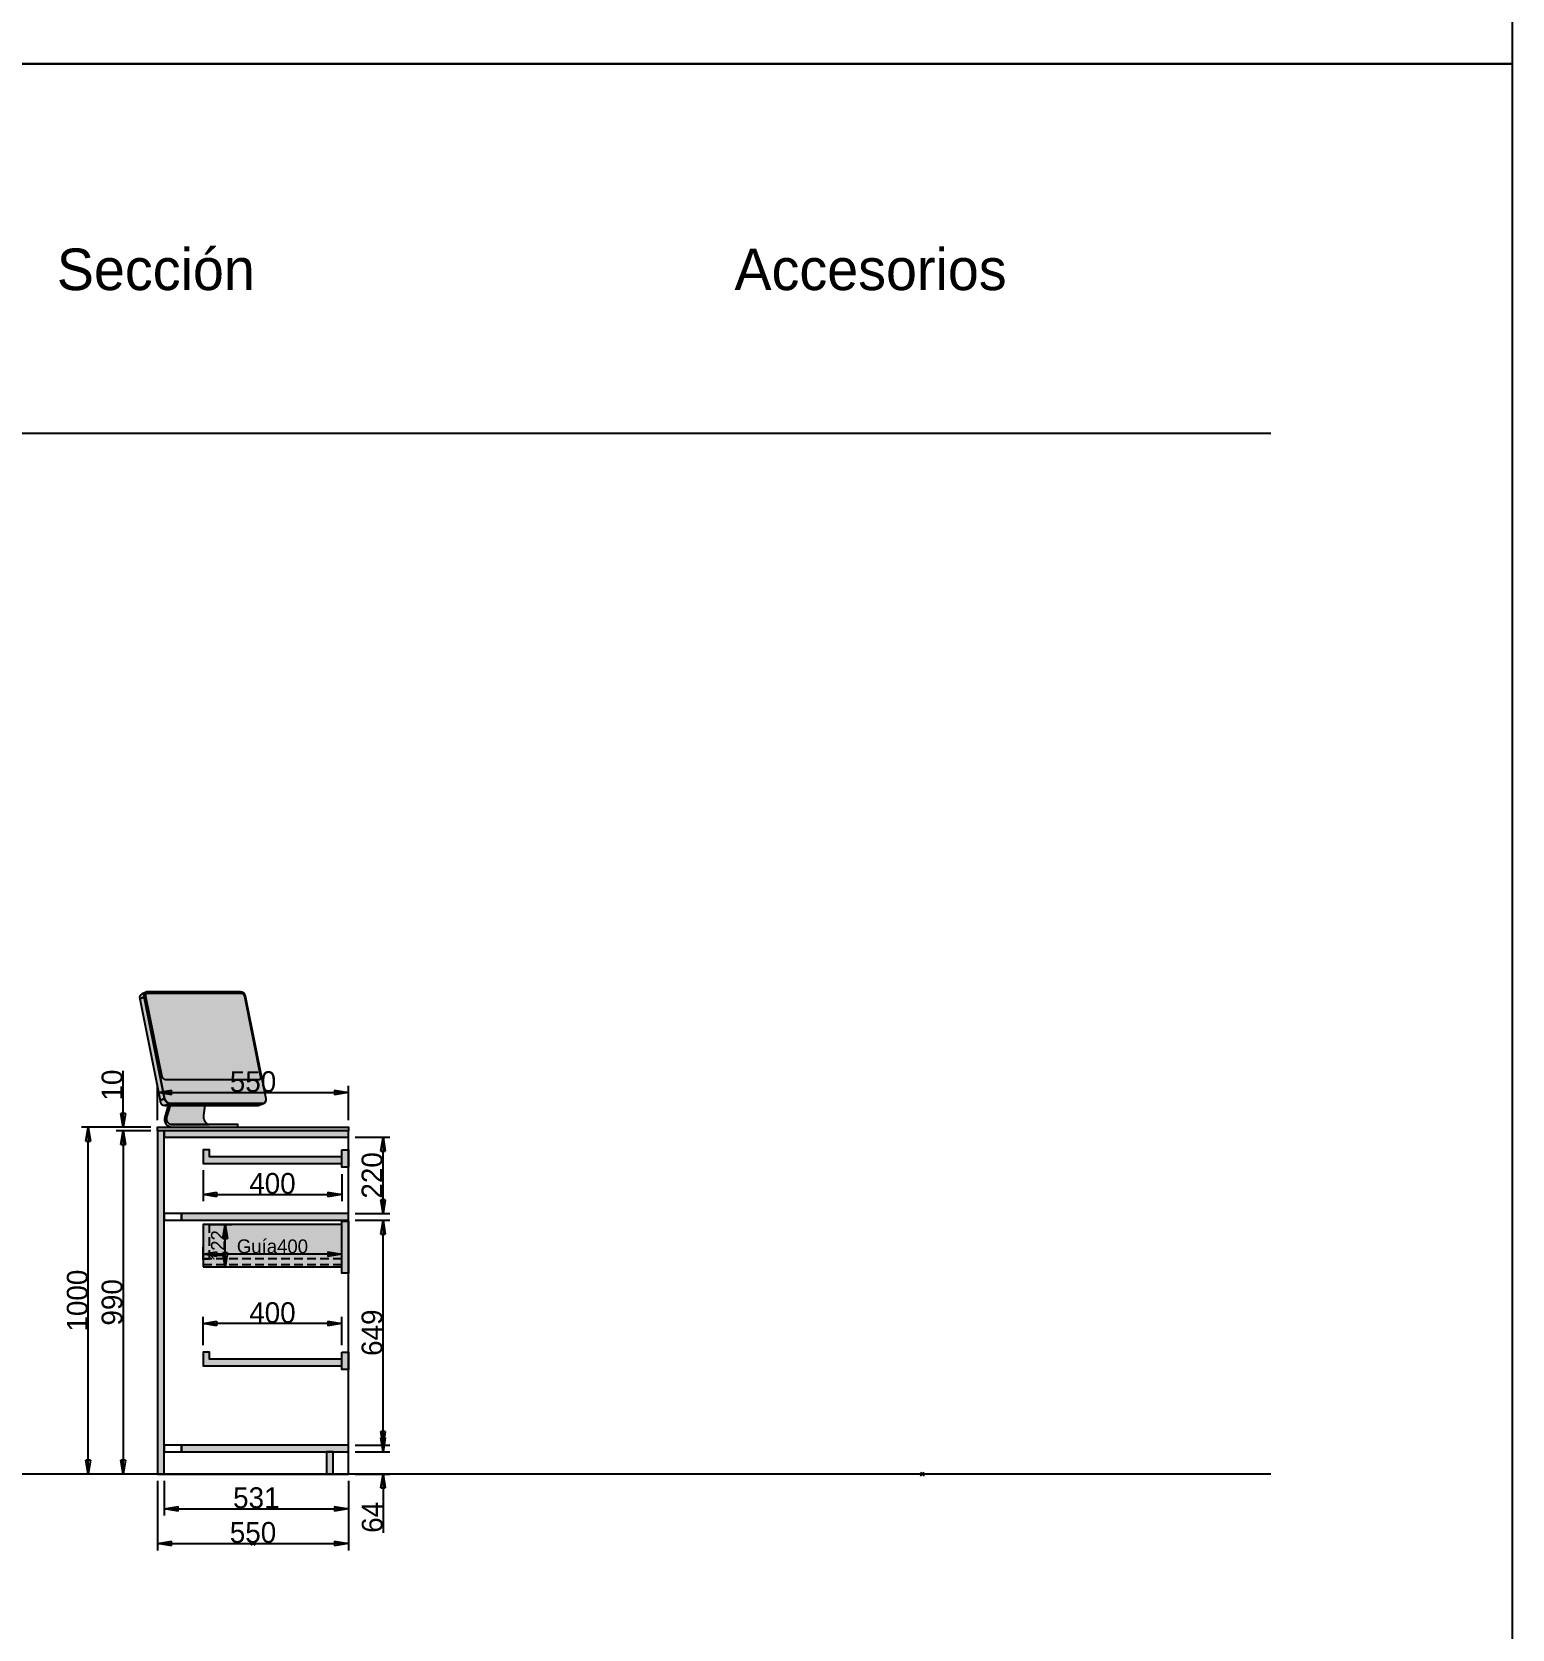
# Model space of a CAD drawing. Header units: millimetres. Extents: x -61063 to 17762, y -100319 to 2880.
# Drawn here: x 1215 to 5482, y -48878 to -44274 of the extents above; entities that cross this region are included whole.
import ezdxf

# ---------------------------------------------------------------- set-up
doc = ezdxf.new("R2010")
doc.units = ezdxf.units.MM
doc.header["$PDMODE"] = 35
doc.header["$PDSIZE"] = 5
doc.linetypes.add('Discontinua JB', pattern=[0.75, 0.5, -0.25])
doc.layers.add('1001 concep color Blau Fosc', color=7, linetype='Continuous', true_color=0x003e84)
for name, color, linetype in [('Cotas bloques dinámicos PM espacio', 10, 'Continuous'), ('Imac JB', 8, 'Continuous'), ('Linea Capa Color 0000 JB', 7, 'Continuous'), ('Linea Capa Color 0008 Gris JB', 8, 'Continuous'), ('Linea Capa Color 0012 Vermell JB', 12, 'Continuous'), ('Linea Capa Color 0140 Blau Vidre JB', 140, 'Continuous'), ('Linea Capa Color 0202 Lila Parets JB', 202, 'Continuous')]:
    doc.layers.add(name, color=color, linetype=linetype)
doc.styles.add('Jordi Ava', font='Avant Garde MEdium BT.ttf')
doc.dimstyles.new('Jordi Ava 2015', dxfattribs={"dimtxt": 60, "dimasz": 40, "dimexe": 20, "dimexo": 20, "dimgap": 0.09, "dimtad": 1, "dimdec": 0, "dimzin": 0, "dimdsep": 46, "dimtxsty": 'Jordi Ava', "dimblk": 'CLOSED', "dimcen": 1.5, "dimclrd": 7, "dimclre": 7, "dimclrt": 256, "dimadec": 0, "dimazin": 0, "dimtfac": 0.05, "dimtdec": 0, "dimtofl": 0, "dimtmove": 0, "dimatfit": 3, "dimldrblk": 'CLOSED', "dimfxl": 90, "dimtolj": 1, "dimtzin": 0, "dimlwd": -1, "dimlwe": -1, "dimarcsym": 0})

# ---------------------------------------------------------------- blocks, each defined once
blk = doc.blocks.new('PM202309291349')
at = {"layer": 'Linea Capa Color 0012 Vermell JB', "ltscale": 50}
for p in [(6202.798991319258, -4066.439621596423), (4272.798991315562, -4266.439621596437)]:
    blk.add_point(p, dxfattribs=at)
at = {"layer": 'Linea Capa Color 0202 Lila Parets JB', "ltscale": 10}
for p, q in [((7207.793757305728, -1066.439621596423), (639.2859613718465, -1066.439621596423)), ((7207.793757305728, -4066.439621596423), (1339.285961371846, -4066.439621596423))]:
    blk.add_line(p, q, dxfattribs=at)
blk.add_lwpolyline([(0, 0), (7902.946693237289, 0), (7902.946693237289, -7171.579046244151), (0, -7171.579046244151)], close=True, dxfattribs=at)
at = {"layer": '1001 concep color Blau Fosc', "ltscale": 10, "char_height": 120, "width": 2264.786113611583, "attachment_point": 1, "style": 'Jordi Ava'}
for s, insert in [('Sección', (3707.127418577555, -532.8771786118159)), ('Accesorios', (5660.874986434123, -532.8771786118159))]:
    blk.add_mtext(s, dxfattribs=dict(at, insert=insert))
blk = doc.blocks.new('PM202401301554')
at = {"layer": 'Imac JB'}
h = blk.add_hatch(color=255, dxfattribs=at)
h.dxf.hatch_style = 1
edge = h.paths.add_edge_path()
edge.add_arc((102.0951007031254, 374.9719672820211), 15.12562351056433, 11.32823824155253, 89.99999992500574)
edge.add_line((102.0951007229232, 390.0975907925895), (-165.4855432588229, 390.0975911428832))
edge.add_arc((-165.4855432724435, 379.6987249793747), 10.3988661635085, 89.99999992495313, 113.5023683410003)
edge.add_line((-169.632475659273, 389.2349385500565), (-181.6898190152569, 384.1091636862839))
edge.add_arc((-177.1036523990042, 373.4044690030423), 11.64574654083845, 113.1915375135548, 195.204024454174)
edge.add_line((-188.3417754036855, 370.350290909817), (-129.591216710367, 77.08475372935936))
edge.add_line((-129.591216710367, 77.08475372935936), (-128.8737102451414, 73.50317214730603))
edge.add_arc((-115.8966328282258, 76.10289987456053), 13.2349205717479, 191.3282382416213, 270.0000000750927)
edge.add_line((-115.89663281088, 62.86797930281318), (-106.0286667223409, 62.86797931574984))
edge.add_line((-106.0286667223409, 62.86797931574984), (-116.1677406630479, 29.23748928916757))
edge.add_arc((-94.44505698411376, 22.68843526593992), 22.68843526588348, 163.2227511791277, 269.9999999999633)
edge.add_line((-94.44505698412831, 7.275957614183426e-11), (94.44505698412104, -7.275957614183426e-11))
edge.add_line((94.44505698412104, -7.275957614183426e-11), (94.453428424109, 7.416991040139692))
edge.add_line((94.453428424109, 7.416991040139692), (11.77226739558682, 7.411722946519149))
edge.add_arc((19.39985217872891, 29.39882652694359), 23.27257556611073, 166.597307334174, 250.8677384246463, ccw=False)
edge.add_line((-3.23889446456451, 34.79326105717337), (0.6823966665760963, 62.86797945568105))
edge.add_line((0.6823966665760963, 62.86797945568105), (153.5410524442123, 62.86797965611913))
edge.add_line((153.5410524442123, 62.86797965611913), (168.1823231558737, 68.82652525442245))
edge.add_arc((165.0955925009184, 79.74272274106625), 11.34421763294628, 285.789104863774, 371.3282382414895)
edge.add_line((176.2188017154258, 81.97106079297373), (116.9260463224564, 377.9430846845789))
for points in [[(-169.6324756588874, 389.2349385502166), (-181.6898190152497, 384.1091636862839, 0.3739467816895126), (-188.3417754036855, 370.350290909817), (-175.3261753901024, 375.8808163638168), (-175.6818183857176, 377.6560817651625, -0.3532637393585088)], [(116.9260463224564, 377.9430846845789, 0.3574206842433875), (102.0951007229232, 390.0975907925895), (-165.485543258801, 390.0975911428832, 0.4733825874425286), (-175.6818183857176, 377.6560817651625), (-116.4668452653204, 82.07232413245947, 0.3574206849831053), (-99.7820314212513, 68.39850476085849), (165.0955925157905, 68.39850510812539, 0.473382586641783), (176.2188017154258, 81.97106079297373)], [(114.4912842169651, 376.5884442441893, 0.3574206842438632), (103.3680750173007, 385.7043238252372), (-164.7479236288636, 385.704324176244, 0.4733825874435212), (-171.2364623459871, 377.7870000267576), (-124.9171215574534, 146.5744522598106, 0.35742068424324), (-113.7939123578035, 137.4585726787918), (155.4756054955214, 137.4585723260534, 0.4733825874433472), (161.0372101102039, 144.2448501684703)], [(-99.7820314212513, 68.39850476085849, -0.3574206849830955), (-116.4668452653204, 82.07232413245947), (-116.5756166978463, 82.61527918335923), (-129.591216710367, 77.08475372935936), (-128.8737102451487, 73.50317214732058, 0.3574206849821849), (-115.8966328108654, 62.86797930281318)], [(94.453428424109, 7.416991040139692), (-94.48311230094987, 7.404952803452034, -0.5028431840378749), (-110.7762092684206, 29.33306973570143), (-100.6659513557825, 62.86797932277841), (-106.0286667223481, 62.86797931573528), (-116.1677406630479, 29.23748928916757, 0.502823227602509), (-94.44505698412831, 7.275957614183426e-11), (94.44505698412104, -7.275957614183426e-11)], [(168.1823231558956, 68.826525254437, -0.06900216765191822), (165.0955925157905, 68.39850510812539), (-99.7820314212513, 68.39850476085849), (-115.8966328108654, 62.86797930281318), (153.5410524442123, 62.86797965611913)], [(-3.23889446456451, 34.79326105717337), (0.6823966665760963, 62.8679794556665), (-100.6659513557825, 62.86797932277841), (-110.7762092684206, 29.33306973570143, 0.5028431840378746), (-94.48311230094987, 7.404952803452034), (11.77226739558682, 7.411722946519149, -0.3852184990797637)]]:
    blk.add_lwpolyline(points, format="xyb", close=True, dxfattribs=at)
blk.add_lwpolyline([(-175.3261753901024, 375.8808163638168), (-188.3417754036855, 370.350290909817), (-129.591216710367, 77.08475372935936), (-116.5756166978463, 82.61527918335923)], close=True, dxfattribs=at)
at = {"layer": 'Linea Capa Color 0000 JB'}
blk.add_lwpolyline([(116.9260463224564, 377.9430846845789, 0.3574206842433946), (102.0951007229232, 390.0975907925895), (-165.4855432588229, 390.0975911428832, 0.1029094188702124), (-169.632475659273, 389.2349385500565), (-181.6898190152569, 384.1091636862839, 0.3739467816894111), (-188.3417754036855, 370.350290909817), (-129.591216710367, 77.08475372935936), (-128.8737102451414, 73.50317214730603, 0.3574206849815365), (-115.89663281088, 62.86797930281318), (-106.0286667223409, 62.86797931574984), (-116.1677406630479, 29.23748928916757, 0.5028232276026338), (-94.44505698412831, 7.275957614183426e-11), (94.44505698412104, -7.275957614183426e-11), (94.453428424109, 7.416991040139692), (11.77226739558682, 7.411722946519149, -0.3852184990796441), (-3.23889446456451, 34.79326105717337), (0.6823966665760963, 62.86797945568105), (153.5410524442123, 62.86797965611913), (168.1823231558737, 68.82652525442245, 0.3915893772987654), (176.2188017154258, 81.97106079297373)], format="xyb", close=True, dxfattribs=at)
blk = doc.blocks.new('_Closed')
at = {"color": 0, "linetype": 'ByBlock', "lineweight": -2}
for p, q in [((-1, 0.1666666666666667), (0, 0)), ((-1, 0.1666666666666667), (-1, -0.1666666666666667)), ((0, 0), (-1, -0.1666666666666667)), ((0, 0), (-1, 0))]:
    blk.add_line(p, q, dxfattribs=at)
blk = doc.blocks.new('*D4023')
at = {"layer": 'Cotas bloques dinámicos PM espacio', "color": 8, "transparency": 16777216}
for p, q in [((-400, 20), (-400, 56.44551766338009)), ((1.224646799147353e-15, 20), (3.456291126633691e-15, 56.44551766338009)), ((-40, 36.44551766338009), (-360, 36.44551766338009))]:
    blk.add_line(p, q, dxfattribs=at)
at = {"layer": 'Defpoints', "color": 0, "transparency": 16777216}
for p in [(-400, 36.44551766338009), (-400, 0), (0, 0)]:
    blk.add_point(p, dxfattribs=at)
at = {"layer": 'Cotas bloques dinámicos PM espacio', "color": 8, "transparency": 16777216, "xscale": 40, "yscale": 40, "zscale": 40, "rotation": 180}
blk.add_blockref('_Closed', (-400, 36.44551766338009), dxfattribs=at)
at = {"layer": 'Cotas bloques dinámicos PM espacio', "color": 8, "transparency": 16777216, "xscale": 40, "yscale": 40, "zscale": 40}
blk.add_blockref('_Closed', (2.231644327486337e-15, 36.44551766338009), dxfattribs=at)
at = {"layer": 'Cotas bloques dinámicos PM espacio', "color": 8, "transparency": 16777216, "insert": (-200, 58.76079238865482), "char_height": 40, "attachment_point": 5, "style": 'Jordi Ava'}
blk.add_mtext('\\A1;Guía400', dxfattribs=at)
blk = doc.blocks.new('*D4024')
at = {"layer": 'Cotas bloques dinámicos PM espacio', "color": 8, "transparency": 16777216}
for p, q in [((-380.0000000000002, 122.0000000000001), (-316.6592173396932, 122.0000000000001)), ((-336.6592173396932, 40.00000000000001), (-336.6592173396932, 82.00000000000006)), ((-380.0000000000002, 3.216245299353275e-15), (-316.6592173396932, 1.340222002378174e-14))]:
    blk.add_line(p, q, dxfattribs=at)
at = {"layer": 'Defpoints', "color": 0, "transparency": 16777216}
for p in [(-400.0000000000002, 122.0000000000001), (-336.6592173396932, 122.0000000000001), (-400.0000000000002, 0)]:
    blk.add_point(p, dxfattribs=at)
at = {"layer": 'Cotas bloques dinámicos PM espacio', "color": 8, "transparency": 16777216, "xscale": 40, "yscale": 40, "zscale": 40}
for p, rotation in [((-336.6592173396932, 122.0000000000001), 90), ((-336.6592173396932, 1.018597472442846e-14), 270)]:
    blk.add_blockref('_Closed', p, dxfattribs=dict(at, rotation=rotation))
at = {"layer": 'Cotas bloques dinámicos PM espacio', "color": 8, "transparency": 16777216, "insert": (-357.1200964605723, 61.00000000000012), "char_height": 40, "attachment_point": 5, "rotation": 90, "style": 'Jordi Ava'}
blk.add_mtext('\\A1;122', dxfattribs=at)
blk = doc.blocks.new('*D4012')
at = {"layer": 'Cotas bloques dinámicos PM espacio', "color": 7, "ltscale": 10, "transparency": 16777216}
for p, q in [((161819.6660691202, 265074.8938785369), (161819.6660691202, 264974.8938785369)), ((162350.6660691202, 265074.8938785369), (162350.6660691202, 264974.8938785369)), ((161859.6660691202, 264994.8938785369), (162310.6660691202, 264994.8938785369))]:
    blk.add_line(p, q, dxfattribs=at)
at = {"layer": 'Defpoints', "color": 0, "ltscale": 10, "transparency": 16777216}
for p in [(161819.6660691202, 265094.8938785369), (162350.6660691202, 265094.8938785369), (162350.6660691202, 264994.8938785369)]:
    blk.add_point(p, dxfattribs=at)
at = {"layer": 'Cotas bloques dinámicos PM espacio', "color": 7, "ltscale": 10, "transparency": 16777216, "xscale": 40, "yscale": 40, "zscale": 40, "rotation": 180}
blk.add_blockref('_Closed', (161819.6660691202, 264994.8938785369), dxfattribs=at)
at = {"layer": 'Cotas bloques dinámicos PM espacio', "color": 7, "ltscale": 10, "transparency": 16777216, "xscale": 40, "yscale": 40, "zscale": 40}
blk.add_blockref('_Closed', (162350.6660691202, 264994.8938785369), dxfattribs=at)
at = {"layer": 'Cotas bloques dinámicos PM espacio', "ltscale": 10, "transparency": 16777216, "insert": (162085.1660691202, 265026.1789334819), "char_height": 60, "attachment_point": 5, "style": 'Jordi Ava'}
blk.add_mtext('\\A1;531', dxfattribs=at)
blk = doc.blocks.new('*D4013')
at = {"layer": 'Cotas bloques dinámicos PM espacio', "color": 7, "ltscale": 10, "transparency": 16777216}
for p, q in [((161800.6660691202, 265074.8938785369), (161800.6660691202, 264874.8938785369)), ((162350.6660691202, 265074.8938785369), (162350.6660691202, 264874.8938785369)), ((161840.6660691202, 264894.8938785369), (162310.6660691202, 264894.8938785369))]:
    blk.add_line(p, q, dxfattribs=at)
at = {"layer": 'Defpoints', "color": 0, "ltscale": 10, "transparency": 16777216}
for p in [(161800.6660691202, 265094.8938785369), (162350.6660691202, 265094.8938785369), (162350.6660691202, 264894.8938785369)]:
    blk.add_point(p, dxfattribs=at)
at = {"layer": 'Cotas bloques dinámicos PM espacio', "color": 7, "ltscale": 10, "transparency": 16777216, "xscale": 40, "yscale": 40, "zscale": 40, "rotation": 180}
blk.add_blockref('_Closed', (161800.6660691202, 264894.8938785369), dxfattribs=at)
at = {"layer": 'Cotas bloques dinámicos PM espacio', "color": 7, "ltscale": 10, "transparency": 16777216, "xscale": 40, "yscale": 40, "zscale": 40}
blk.add_blockref('_Closed', (162350.6660691202, 264894.8938785369), dxfattribs=at)
at = {"layer": 'Cotas bloques dinámicos PM espacio', "ltscale": 10, "transparency": 16777216, "insert": (162075.6660691202, 264926.1377246907), "char_height": 60, "attachment_point": 5, "style": 'Jordi Ava'}
blk.add_mtext('\\A1;550', dxfattribs=at)
blk = doc.blocks.new('*D4014')
at = {"layer": 'Cotas bloques dinámicos PM espacio', "color": 7, "ltscale": 50, "transparency": 16777216}
for p, q in [((161780.6660691202, 266084.893878537), (161680.8763727289, 266084.893878537)), ((161700.8763727289, 266044.893878537), (161700.8763727289, 265134.893878537)), ((161780.6660691202, 265094.893878537), (161680.8763727289, 265094.893878537))]:
    blk.add_line(p, q, dxfattribs=at)
at = {"layer": 'Defpoints', "color": 0, "ltscale": 50, "transparency": 16777216}
for p in [(161800.6660691202, 266084.893878537), (161700.8763727289, 265094.893878537), (161800.6660691202, 265094.893878537)]:
    blk.add_point(p, dxfattribs=at)
at = {"layer": 'Cotas bloques dinámicos PM espacio', "color": 7, "ltscale": 50, "transparency": 16777216, "xscale": 40, "yscale": 40, "zscale": 40}
for p, rotation in [((161700.8763727289, 266084.893878537), 90), ((161700.8763727289, 265094.893878537), 270)]:
    blk.add_blockref('_Closed', p, dxfattribs=dict(at, rotation=rotation))
at = {"layer": 'Cotas bloques dinámicos PM espacio', "ltscale": 50, "transparency": 16777216, "insert": (161669.5913177839, 265589.8938785369), "char_height": 60, "attachment_point": 5, "rotation": 90, "style": 'Jordi Ava'}
blk.add_mtext('\\A1;990', dxfattribs=at)
blk = doc.blocks.new('*D4018')
at = {"layer": 'Cotas bloques dinámicos PM espacio', "color": 7, "ltscale": 50, "transparency": 16777216}
for p, q in [((161780.6660691202, 266094.893878537), (161580.6660691204, 266094.893878537)), ((161600.6660691204, 265134.893878537), (161600.6660691204, 266054.893878537)), ((161780.6660691202, 265094.893878537), (161580.6660691204, 265094.893878537))]:
    blk.add_line(p, q, dxfattribs=at)
at = {"layer": 'Defpoints', "color": 0, "ltscale": 50, "transparency": 16777216}
for p in [(161600.6660691204, 266094.893878537), (161800.6660691202, 266094.893878537), (161800.6660691202, 265094.893878537)]:
    blk.add_point(p, dxfattribs=at)
at = {"layer": 'Cotas bloques dinámicos PM espacio', "color": 7, "ltscale": 50, "transparency": 16777216, "xscale": 40, "yscale": 40, "zscale": 40}
for p, rotation in [((161600.6660691204, 266094.893878537), 90), ((161600.6660691204, 265094.893878537), 270)]:
    blk.add_blockref('_Closed', p, dxfattribs=dict(at, rotation=rotation))
at = {"layer": 'Cotas bloques dinámicos PM espacio', "ltscale": 50, "transparency": 16777216, "insert": (161569.4222229666, 265594.8938785369), "char_height": 60, "attachment_point": 5, "rotation": 90, "style": 'Jordi Ava'}
blk.add_mtext('\\A1;1000', dxfattribs=at)
blk = doc.blocks.new('*D4015')
at = {"layer": 'Cotas bloques dinámicos PM espacio', "color": 7, "ltscale": 50, "transparency": 16777216}
for p, q in [((161700.8763727289, 266134.893878537), (161700.8763727289, 266257.9035488667)), ((161780.6660691202, 266094.893878537), (161680.8763727289, 266094.893878537)), ((161780.6660691202, 266084.893878537), (161680.8763727289, 266084.893878537)), ((161700.8763727289, 266044.893878537), (161700.8763727289, 266004.893878537))]:
    blk.add_line(p, q, dxfattribs=at)
at = {"layer": 'Defpoints', "color": 0, "ltscale": 50, "transparency": 16777216}
for p in [(161700.8763727289, 266094.893878537), (161800.6660691202, 266094.893878537), (161800.6660691202, 266084.893878537)]:
    blk.add_point(p, dxfattribs=at)
at = {"layer": 'Cotas bloques dinámicos PM espacio', "color": 7, "ltscale": 50, "transparency": 16777216, "xscale": 40, "yscale": 40, "zscale": 40}
for p, rotation in [((161700.8763727289, 266094.893878537), 270), ((161700.8763727289, 266084.893878537), 90)]:
    blk.add_blockref('_Closed', p, dxfattribs=dict(at, rotation=rotation))
at = {"layer": 'Cotas bloques dinámicos PM espacio', "ltscale": 50, "transparency": 16777216, "insert": (161669.6325265751, 266216.3987137017), "char_height": 60, "attachment_point": 5, "rotation": 90, "style": 'Jordi Ava'}
blk.add_mtext('\\A1;10', dxfattribs=at)
blk = doc.blocks.new('*D4016')
at = {"layer": 'Cotas bloques dinámicos PM espacio', "color": 7, "ltscale": 50, "transparency": 16777216}
for p, q in [((162450.4557655118, 265198.893878537), (162450.4557655118, 265238.893878537)), ((162370.6660691202, 265158.893878537), (162470.4557655118, 265158.893878537)), ((162370.6660691202, 265094.893878537), (162470.4557655118, 265094.893878537)), ((162450.4557655118, 265054.893878537), (162450.4557655118, 264925.2908016139))]:
    blk.add_line(p, q, dxfattribs=at)
at = {"layer": 'Defpoints', "color": 0, "ltscale": 50, "transparency": 16777216}
for p in [(162350.6660691202, 265158.893878537), (162350.6660691202, 265094.893878537), (162450.4557655118, 265094.893878537)]:
    blk.add_point(p, dxfattribs=at)
at = {"layer": 'Cotas bloques dinámicos PM espacio', "color": 7, "ltscale": 50, "transparency": 16777216, "xscale": 40, "yscale": 40, "zscale": 40}
for p, rotation in [((162450.4557655118, 265158.893878537), 270), ((162450.4557655118, 265094.893878537), 90)]:
    blk.add_blockref('_Closed', p, dxfattribs=dict(at, rotation=rotation))
at = {"layer": 'Cotas bloques dinámicos PM espacio', "ltscale": 50, "transparency": 16777216, "insert": (162419.7682380394, 264970.0923400754), "char_height": 60, "attachment_point": 5, "rotation": 90, "style": 'Jordi Ava'}
blk.add_mtext('\\A1;64', dxfattribs=at)
blk = doc.blocks.new('*D4019')
at = {"layer": 'Cotas bloques dinámicos PM espacio', "color": 7, "ltscale": 50, "transparency": 16777216}
for p, q in [((162370.6660691202, 265826.893878537), (162470.4557655119, 265826.893878537)), ((162450.4557655119, 265217.893878537), (162450.4557655119, 265786.893878537)), ((162370.6660691202, 265177.893878537), (162470.4557655119, 265177.893878537))]:
    blk.add_line(p, q, dxfattribs=at)
at = {"layer": 'Defpoints', "color": 0, "ltscale": 50, "transparency": 16777216}
for p in [(162350.6660691202, 265826.893878537), (162450.4557655119, 265826.893878537), (162350.6660691202, 265177.893878537)]:
    blk.add_point(p, dxfattribs=at)
at = {"layer": 'Cotas bloques dinámicos PM espacio', "color": 7, "ltscale": 50, "transparency": 16777216, "xscale": 40, "yscale": 40, "zscale": 40}
for p, rotation in [((162450.4557655119, 265826.893878537), 90), ((162450.4557655119, 265177.893878537), 270)]:
    blk.add_blockref('_Closed', p, dxfattribs=dict(at, rotation=rotation))
at = {"layer": 'Cotas bloques dinámicos PM espacio', "ltscale": 50, "transparency": 16777216, "insert": (162419.1707105669, 265502.3938785369), "char_height": 60, "attachment_point": 5, "rotation": 90, "style": 'Jordi Ava'}
blk.add_mtext('\\A1;649', dxfattribs=at)
blk = doc.blocks.new('*D4020')
at = {"layer": 'Cotas bloques dinámicos PM espacio', "color": 7, "ltscale": 50, "transparency": 16777216}
for p, q in [((162370.6660691202, 266065.893878537), (162470.455765512, 266065.893878537)), ((162450.455765512, 265885.893878537), (162450.455765512, 266025.893878537)), ((162370.6660691202, 265845.893878537), (162470.455765512, 265845.893878537))]:
    blk.add_line(p, q, dxfattribs=at)
at = {"layer": 'Defpoints', "color": 0, "ltscale": 50, "transparency": 16777216}
for p in [(162350.6660691202, 266065.893878537), (162450.455765512, 266065.893878537), (162350.6660691202, 265845.893878537)]:
    blk.add_point(p, dxfattribs=at)
at = {"layer": 'Cotas bloques dinámicos PM espacio', "color": 7, "ltscale": 50, "transparency": 16777216, "xscale": 40, "yscale": 40, "zscale": 40}
for p, rotation in [((162450.455765512, 266065.893878537), 90), ((162450.455765512, 265845.893878537), 270)]:
    blk.add_blockref('_Closed', p, dxfattribs=dict(at, rotation=rotation))
at = {"layer": 'Cotas bloques dinámicos PM espacio', "ltscale": 50, "transparency": 16777216, "insert": (162419.2119193582, 265955.8938785369), "char_height": 60, "attachment_point": 5, "rotation": 90, "style": 'Jordi Ava'}
blk.add_mtext('\\A1;220', dxfattribs=at)
blk = doc.blocks.new('*D4017')
at = {"layer": 'Cotas bloques dinámicos PM espacio', "color": 7, "ltscale": 50, "transparency": 16777216}
for p, q in [((161800.6660691202, 266114.8938785369), (161800.6660691202, 266214.6835749284)), ((162350.6660691202, 266114.8938785369), (162350.6660691202, 266214.6835749284)), ((161840.6660691202, 266194.6835749284), (162310.6660691202, 266194.6835749284))]:
    blk.add_line(p, q, dxfattribs=at)
at = {"layer": 'Defpoints', "color": 0, "ltscale": 50, "transparency": 16777216}
for p in [(162350.6660691202, 266194.6835749284), (161800.6660691202, 266094.8938785369), (162350.6660691202, 266094.8938785369)]:
    blk.add_point(p, dxfattribs=at)
at = {"layer": 'Cotas bloques dinámicos PM espacio', "color": 7, "ltscale": 50, "transparency": 16777216, "xscale": 40, "yscale": 40, "zscale": 40, "rotation": 180}
blk.add_blockref('_Closed', (161800.6660691202, 266194.6835749284), dxfattribs=at)
at = {"layer": 'Cotas bloques dinámicos PM espacio', "color": 7, "ltscale": 50, "transparency": 16777216, "xscale": 40, "yscale": 40, "zscale": 40}
blk.add_blockref('_Closed', (162350.6660691202, 266194.6835749284), dxfattribs=at)
at = {"layer": 'Cotas bloques dinámicos PM espacio', "ltscale": 50, "transparency": 16777216, "insert": (162075.6660691202, 266225.9274210822), "char_height": 60, "attachment_point": 5, "style": 'Jordi Ava'}
blk.add_mtext('\\A1;550', dxfattribs=at)
blk = doc.blocks.new('*D4021')
at = {"layer": 'Cotas bloques dinámicos PM espacio', "color": 7, "ltscale": 50, "transparency": 16777216}
for p, q in [((161931.6660691202, 265466.0210474934), (161931.6660691202, 265548.558558156)), ((162291.6660691202, 265528.558558156), (161971.6660691202, 265528.558558156)), ((162331.6660691202, 265466.0210474934), (162331.6660691202, 265548.558558156))]:
    blk.add_line(p, q, dxfattribs=at)
at = {"layer": 'Defpoints', "color": 0, "ltscale": 50, "transparency": 16777216}
for p in [(161931.6660691202, 265528.558558156), (161931.6660691202, 265446.0210474934), (162331.6660691202, 265446.0210474934)]:
    blk.add_point(p, dxfattribs=at)
at = {"layer": 'Cotas bloques dinámicos PM espacio', "color": 7, "ltscale": 50, "transparency": 16777216, "xscale": 40, "yscale": 40, "zscale": 40, "rotation": 180}
blk.add_blockref('_Closed', (161931.6660691202, 265528.558558156), dxfattribs=at)
at = {"layer": 'Cotas bloques dinámicos PM espacio', "color": 7, "ltscale": 50, "transparency": 16777216, "xscale": 40, "yscale": 40, "zscale": 40}
blk.add_blockref('_Closed', (162331.6660691202, 265528.558558156), dxfattribs=at)
at = {"layer": 'Cotas bloques dinámicos PM espacio', "ltscale": 50, "transparency": 16777216, "insert": (162131.6660691202, 265559.8024043098), "char_height": 60, "attachment_point": 5, "style": 'Jordi Ava'}
blk.add_mtext('\\A1;400', dxfattribs=at)
blk = doc.blocks.new('*D4022')
at = {"layer": 'Cotas bloques dinámicos PM espacio', "color": 7, "ltscale": 50, "transparency": 16777216}
for p, q in [((161931.6660691202, 265970.7417311613), (161931.6660691202, 265881.2656303346)), ((162331.6660691202, 265959.7417311613), (162331.6660691202, 265881.2656303346)), ((161971.6660691202, 265901.2656303346), (162291.6660691202, 265901.2656303346))]:
    blk.add_line(p, q, dxfattribs=at)
at = {"layer": 'Defpoints', "color": 0, "ltscale": 50, "transparency": 16777216}
for p in [(161931.6660691202, 265990.7417311613), (162331.6660691202, 265979.7417311613), (162331.6660691202, 265901.2656303346)]:
    blk.add_point(p, dxfattribs=at)
at = {"layer": 'Cotas bloques dinámicos PM espacio', "color": 7, "ltscale": 50, "transparency": 16777216, "xscale": 40, "yscale": 40, "zscale": 40, "rotation": 180}
blk.add_blockref('_Closed', (161931.6660691202, 265901.2656303346), dxfattribs=at)
at = {"layer": 'Cotas bloques dinámicos PM espacio', "color": 7, "ltscale": 50, "transparency": 16777216, "xscale": 40, "yscale": 40, "zscale": 40}
blk.add_blockref('_Closed', (162331.6660691202, 265901.2656303346), dxfattribs=at)
at = {"layer": 'Cotas bloques dinámicos PM espacio', "ltscale": 50, "transparency": 16777216, "insert": (162131.6660691202, 265932.5094764884), "char_height": 60, "attachment_point": 5, "style": 'Jordi Ava'}
blk.add_mtext('\\A1;400', dxfattribs=at)
blk = doc.blocks.new('PM202401301633')
at = {"layer": 'Linea Capa Color 0000 JB', "ltscale": 10}
h = blk.add_hatch(color=256, dxfattribs=at)
h.dxf.hatch_style = 1
h.set_gradient(color1=(255, 255, 255), tint=1)
h.paths.add_polyline_path([(-400, 0), (0, 0), (0, 122), (-400, 122)])
at = {"layer": 'Linea Capa Color 0000 JB'}
blk.add_lwpolyline([(-400, 0), (0, 0), (0, 122), (-400, 122)], close=True, dxfattribs=at)
at = {"layer": 'Linea Capa Color 0008 Gris JB', "linetype": 'Discontinua JB', "ltscale": 50}
for points in [[(-400, 23), (-381, 23), (-381, 122), (-400, 122)], [(-400, 7), (0, 7), (0, 23), (-400, 23)]]:
    blk.add_lwpolyline(points, close=True, dxfattribs=at)
at = {"layer": 'Cotas bloques dinámicos PM espacio'}
dim = blk.add_linear_dim(base=(-336.6592173396932, 122.0000000000001), p1=(-400, 0), p2=(-400, 122), angle=90, dimstyle='Jordi Ava 2015', override={"dimtxt": 40, "dimclrd": 8, "dimclre": 8, "dimclrt": 8}, dxfattribs=at)
dim.commit()
dim.dimension.update_dxf_attribs({"geometry": '*D4024', "text_midpoint": (-357.1200964605723, 61.00000000000012)})
dim = blk.add_linear_dim(base=(-400, 36.44551766338009), p1=(0, 0), p2=(-400, 0), text='Guía<>', dimstyle='Jordi Ava 2015', override={"dimtxt": 40, "dimclrd": 8, "dimclre": 8, "dimclrt": 8}, dxfattribs=at)
dim.commit()
dim.dimension.update_dxf_attribs({"geometry": '*D4023', "text_midpoint": (-200, 58.76079238865482)})
blk = doc.blocks.new('PM202401301708')
at = {"layer": 'Linea Capa Color 0000 JB', "ltscale": 50}
h = blk.add_hatch(color=256, dxfattribs=at)
h.dxf.hatch_style = 1
h.set_gradient(color1=(0, 191, 255), one_color=1, tint=1, name='SPHERICAL')
h.paths.add_polyline_path([(550, 990), (0, 990), (0, 1000), (550, 1000)])
h = blk.add_hatch(color=8, dxfattribs=at)
h.dxf.hatch_style = 1
h.paths.add_polyline_path([(19, 990), (19, 971), (550, 971), (550, 990)])
h.paths.add_polyline_path([(531, 934.8478526243707), (550, 934.8478526243707), (550, 884.8478526243707), (531, 884.8478526243707)])
h.paths.add_polyline_path([(531, 914.8478526243707), (150, 914.8478526243707), (150, 934.8478526243707), (131, 934.8478526243707), (131, 914.8478526243707), (131, 895.8478526243707), (531, 895.8478526243707)])
h.paths.add_polyline_path([(68.99999999674037, 732), (550, 732), (550, 751), (68.99999999674037, 751)])
h.paths.add_polyline_path([(549.9999999999418, 579), (530.9999999999418, 579), (531, 729), (549.9999999999418, 729)])
h.paths.add_polyline_path([(19, 990), (0, 990), (0, 0), (19, 0)])
h.paths.add_polyline_path([(531, 351.1271689565619), (550, 351.1271689565619), (550, 301.1271689565619), (531, 301.1271689565619)])
h.paths.add_polyline_path([(531, 331.1271689565619), (150, 331.1271689565619), (150, 351.1271689565619), (131, 351.1271689565619), (131, 331.1271689565619), (131, 312.1271689565619), (531, 312.1271689565619)])
h.paths.add_polyline_path([(68.99999999674037, 64), (550, 64), (550, 83), (68.99999999674037, 83)])
h.paths.add_polyline_path([(506, 64), (487, 64), (487, 0), (506, 0)])
at = {"layer": 'Linea Capa Color 0000 JB'}
for points in [[(0, 0), (550, 0), (550, 990), (0, 990)], [(19, 990), (0, 990), (0, 0), (19, 0)], [(19, 990), (19, 971), (550, 971), (550, 990)], [(531, 914.8478526243707), (150, 914.8478526243707), (150, 934.8478526243707), (131, 934.8478526243707), (131, 914.8478526243707), (131, 895.8478526243707), (531, 895.8478526243707)], [(531, 934.8478526243707), (550, 934.8478526243707), (550, 884.8478526243707), (531, 884.8478526243707)], [(531, 331.1271689565619), (150, 331.1271689565619), (150, 351.1271689565619), (131, 351.1271689565619), (131, 331.1271689565619), (131, 312.1271689565619), (531, 312.1271689565619)], [(531, 351.1271689565619), (550, 351.1271689565619), (550, 301.1271689565619), (531, 301.1271689565619)], [(506, 64), (487, 64), (487, 0), (506, 0)]]:
    blk.add_lwpolyline(points, close=True, dxfattribs=at)
at = {"layer": 'Linea Capa Color 0000 JB', "ltscale": 10}
for points in [[(19, 732), (68.99999999674037, 732), (68.99999999674037, 751), (19, 751)], [(68.99999999674037, 732), (550, 732), (550, 751), (68.99999999674037, 751)], [(549.9999999999418, 579), (530.9999999999418, 579), (531, 729), (549.9999999999418, 729)], [(19, 64), (68.99999999674037, 64), (68.99999999674037, 83), (19, 83)], [(68.99999999674037, 64), (550, 64), (550, 83), (68.99999999674037, 83)]]:
    blk.add_lwpolyline(points, close=True, dxfattribs=at)
at = {"layer": 'Linea Capa Color 0140 Blau Vidre JB', "ltscale": 50}
blk.add_lwpolyline([(550, 990), (0, 990), (0, 1000), (550, 1000)], close=True, dxfattribs=at)
blk.add_blockref('PM202401301554', (136.6234402800619, 1000.000000000058))
at = {"layer": 'Linea Capa Color 0000 JB', "ltscale": 10}
blk.add_blockref('PM202401301633', (531.0000000000582, 597.4709647828713), dxfattribs=at)
at = {"layer": 'Cotas bloques dinámicos PM espacio', "ltscale": 50}
for base, p1, p2, picture, middle in [((-99.78969639129355, 1000.000000000116), (0, 990), (0, 1000), '*D4015', (-131.0335425450758, 1121.504835164815)), ((-199.9999999997963, 1000.000000000116), (0, 0), (0, 1000), '*D4018', (-231.2438461535785, 500)), ((-99.78969639129355, 1.164153218269348e-10), (0, 990), (0, 0), '*D4014', (-131.0747513363021, 495)), ((649.7896963917883, 971.0000000001164), (550, 751), (550, 971), '*D4020', (618.5458502380061, 861)), ((649.7896963917301, 732.0000000001164), (550, 83), (550, 732), '*D4019', (618.5046414467215, 407.5)), ((649.7896963916719, 1.164153218269348e-10), (550, 64), (550, 0), '*D4016', (619.1021689191984, -124.8015384615283))]:
    dim = blk.add_linear_dim(base=base, p1=p1, p2=p2, angle=90, dimstyle='Jordi Ava 2015', dxfattribs=at)
    dim.commit()
    dim.dimension.update_dxf_attribs({"geometry": picture, "text_midpoint": middle, "insert": (-161800.6660691202, -265094.8938785369)})
for base, p1, p2, picture, middle in [((550, 1099.789696391497), (0, 1000), (550, 1000), '*D4017', (275, 1131.033542545338)), ((531, 806.3717517976766), (131, 895.8478526243707), (531, 884.8478526243707), '*D4022', (331, 837.615597951517)), ((131, 433.6646796190762), (531, 351.1271689565619), (131, 351.1271689565619), '*D4021', (331, 464.9085257729166))]:
    dim = blk.add_linear_dim(base=base, p1=p1, p2=p2, dimstyle='Jordi Ava 2015', dxfattribs=at)
    dim.commit()
    dim.dimension.update_dxf_attribs({"geometry": picture, "text_midpoint": middle, "insert": (-161800.6660691202, -265094.8938785369)})
at = {"layer": 'Cotas bloques dinámicos PM espacio', "ltscale": 10}
for base, p1, picture, middle in [((550, -200), (0, 0), '*D4013', (275, -168.7561538461596)), ((550, -100), (19, 0), '*D4012', (284.5, -68.7149450549623))]:
    dim = blk.add_linear_dim(base=base, p1=p1, p2=(550, 0), dimstyle='Jordi Ava 2015', dxfattribs=at)
    dim.commit()
    dim.dimension.update_dxf_attribs({"geometry": picture, "text_midpoint": middle, "insert": (-161800.6660691202, -265094.8938785369)})

msp = doc.modelspace()

# ---------------------------------------------------------------- linework, layer by layer
at = {"layer": 'Linea Capa Color 0202 Lila Parets JB', "ltscale": 10}
msp.add_lwpolyline([(-2420.467788492838, -39725.43287576745), (5482.478904744451, -39725.43287576745), (5482.478904744451, -44365.03221345703), (-2420.467788492838, -44365.03221345703)], close=True, dxfattribs=at)

# ---------------------------------------------------------------- block references
at = {"layer": 'Linea Capa Color 0000 JB'}
for name, p in [('PM202309291349', (-2420.467788492838, -44365.03221345703)), ('PM202401301708', (1577.331202822724, -48431.47183505345))]:
    msp.add_blockref(name, p, dxfattribs=at)

doc.saveas('drawing.dxf')
